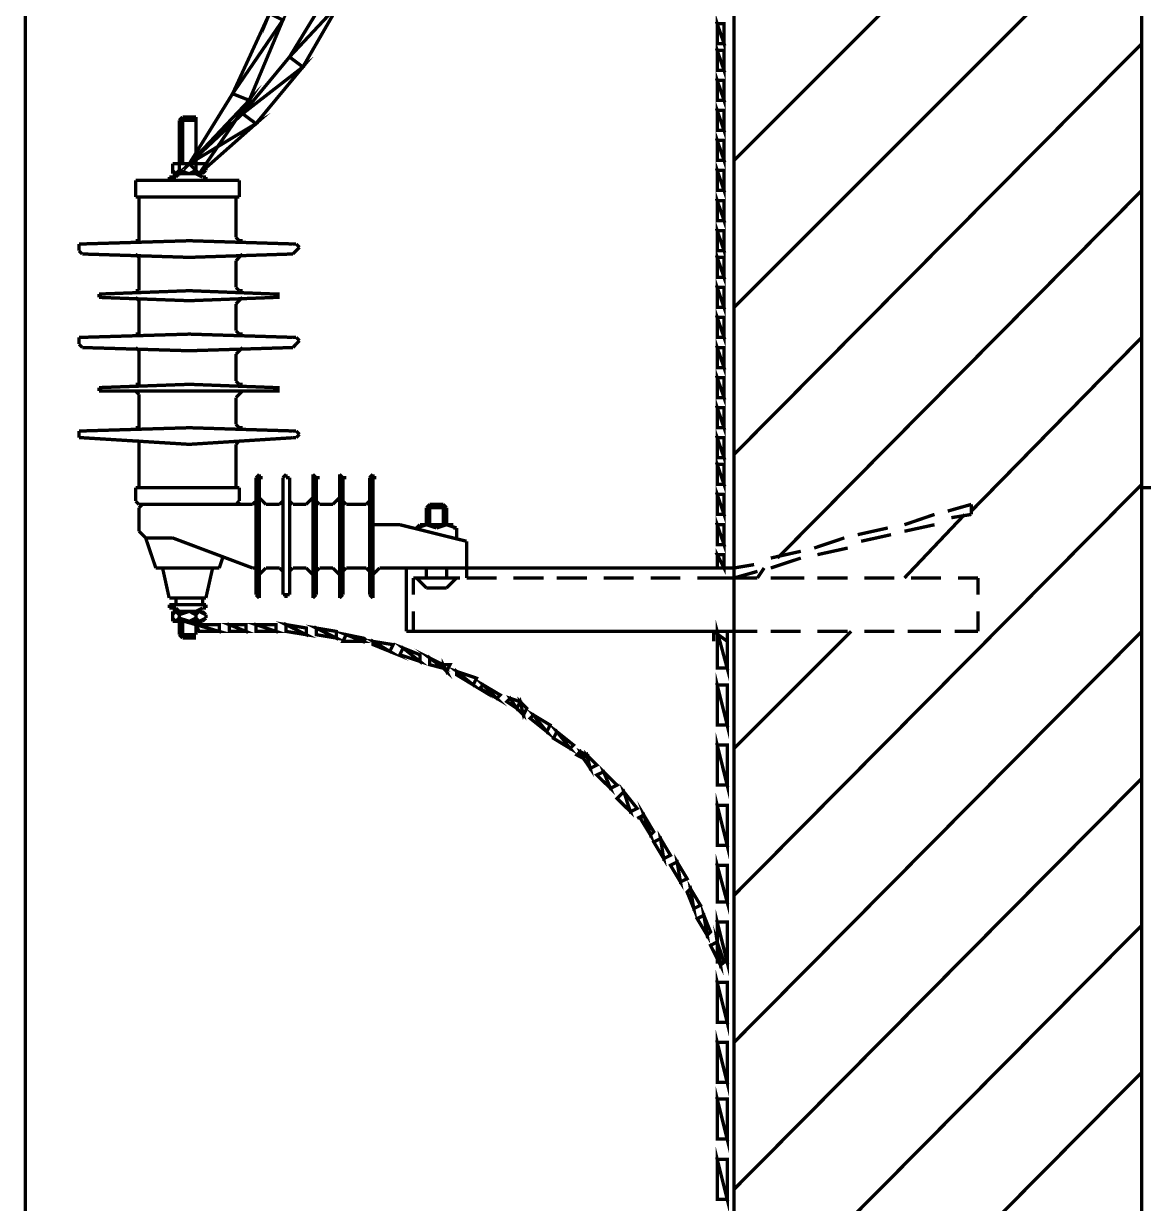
# Model space of a CAD drawing. Header units: metres. Extents: x 3290 to 4536, y 1562 to 1983.
# Drawn here: x 4013.17 to 4020.86, y 1724.39 to 1732.5 of the extents above; entities that cross this region are included whole.
import ezdxf

# ---------------------------------------------------------------- set-up
doc = ezdxf.new("R2010")
doc.units = ezdxf.units.M
for name, color, linetype in [('C00-00-00-BLACK', 7, 'Continuous'), ('C00-7E-FF', 150, 'Continuous'), ('C00-FF-00', 3, 'Continuous'), ('CFF-00-00', 1, 'Continuous')]:
    doc.layers.add(name, color=color, linetype=linetype)

msp = doc.modelspace()

# ---------------------------------------------------------------- linework, layer by layer
at = {"layer": 'C00-00-00-BLACK', "const_width": 0.0229}
for points in [[(4020.8489, 1742.3033), (4020.8489, 1681.0096)], [(4018.0474, 1680.4577), (4018.0474, 1736.0818)], [(4018.0474, 1730.5491), (4020.8489, 1733.349)], [(4018.0474, 1731.5597), (4019.4251, 1732.9363)], [(4018.0474, 1729.5385), (4020.8489, 1732.3617)], [(4014.2345, 1731.8343), (4014.2576, 1731.8575)], [(4014.3493, 1731.8343), (4014.2345, 1731.8343)], [(4014.2345, 1731.5364), (4014.2345, 1731.8343)], [(4014.3493, 1731.8575), (4014.2576, 1731.8575)], [(4014.2576, 1731.5364), (4014.2576, 1731.8343)], [(4014.3493, 1731.8343), (4014.3493, 1731.8575)], [(4014.3493, 1731.5364), (4014.3493, 1731.8343)], [(4014.3493, 1731.5364), (4014.3493, 1731.8343)], [(4014.1888, 1731.4909), (4014.1888, 1731.5364)], [(4014.212, 1731.5364), (4014.1888, 1731.5364)], [(4014.1888, 1731.5364), (4014.212, 1731.5364)], [(4014.1888, 1731.5364), (4014.3948, 1731.5364)], [(4014.1888, 1731.4909), (4014.212, 1731.4676)], [(4014.1888, 1731.4909), (4014.1888, 1731.4676)], [(4014.2345, 1731.5364), (4014.212, 1731.5364)], [(4014.212, 1731.4676), (4014.2345, 1731.4909)], [(4014.2345, 1731.4909), (4014.2345, 1731.5364)], [(4014.3039, 1731.5364), (4014.2345, 1731.5364)], [(4014.2345, 1731.4909), (4014.3039, 1731.4676)], [(4014.3493, 1731.5364), (4014.3039, 1731.5364)], [(4014.3039, 1731.4676), (4014.3493, 1731.4909)], [(4014.3493, 1731.4909), (4014.3493, 1731.5364)], [(4014.3724, 1731.5364), (4014.3493, 1731.5364)], [(4014.3493, 1731.4909), (4014.3724, 1731.4676)], [(4014.4181, 1731.5364), (4014.3724, 1731.5364)], [(4014.3724, 1731.4676), (4014.4181, 1731.4909)], [(4014.4181, 1731.5364), (4014.3948, 1731.5364)], [(4014.3948, 1731.4676), (4014.4181, 1731.4909)], [(4014.4181, 1731.4909), (4014.4181, 1731.5364)], [(4013.9582, 1731.4216), (4013.9351, 1731.4216)], [(4013.9351, 1731.4216), (4013.9351, 1731.3994)], [(4013.9351, 1731.3994), (4013.9351, 1731.3073)], [(4013.9582, 1731.4216), (4014.6248, 1731.4216)], [(4014.1657, 1731.4216), (4014.1657, 1731.4449)], [(4014.1657, 1731.4449), (4014.212, 1731.4449)], [(4014.1888, 1731.4676), (4014.3948, 1731.4676)], [(4014.2345, 1731.4676), (4014.212, 1731.4449)], [(4014.3493, 1731.4676), (4014.3948, 1731.4449)], [(4014.4181, 1731.4449), (4014.3948, 1731.4449)], [(4014.4181, 1731.4216), (4014.4181, 1731.4449)], [(4014.6472, 1731.4216), (4014.6248, 1731.4216)], [(4014.6472, 1731.3994), (4014.6472, 1731.4216)], [(4014.6472, 1731.3073), (4014.6472, 1731.3994)], [(4018.3458, 1728.8264), (4020.8489, 1731.3528)], [(4013.9351, 1731.3073), (4014.6472, 1731.3073)], [(4013.9582, 1731.3073), (4013.9582, 1731.0306)], [(4014.6248, 1731.3073), (4014.6248, 1731.0306)], [(4013.5687, 1730.9851), (4014.3039, 1731.0073)], [(4013.9351, 1731.0073), (4013.9582, 1731.0073)], [(4013.9582, 1731.0073), (4013.9582, 1731.0306)], [(4014.3039, 1731.0073), (4015.0157, 1730.9851)], [(4014.6248, 1731.0306), (4014.6472, 1731.0073)], [(4014.6472, 1731.0073), (4014.6703, 1731.0073)], [(4013.5687, 1730.9851), (4013.5456, 1730.9851)], [(4013.5456, 1730.9851), (4013.5456, 1730.9385)], [(4013.5456, 1730.9385), (4013.5687, 1730.9163)], [(4013.5687, 1730.9163), (4014.3039, 1730.893)], [(4014.3039, 1730.893), (4013.5687, 1730.9163)], [(4013.9582, 1730.893), (4013.9351, 1730.9163)], [(4014.3039, 1730.893), (4015.0157, 1730.9163)], [(4014.3039, 1730.893), (4015.0157, 1730.9163)], [(4014.6703, 1730.9163), (4014.6472, 1730.893)], [(4015.0383, 1730.9851), (4015.0157, 1730.9851)], [(4015.0157, 1730.9163), (4015.0383, 1730.9385)], [(4015.0614, 1730.9618), (4015.0383, 1730.9851)], [(4015.0383, 1730.9385), (4015.0614, 1730.9618)], [(4013.9582, 1730.8697), (4013.9582, 1730.893)], [(4013.9582, 1730.8697), (4013.9582, 1730.6861)], [(4014.6472, 1730.893), (4014.6248, 1730.8697)], [(4014.6248, 1730.8697), (4014.6248, 1730.6861)], [(4013.6829, 1730.6406), (4014.3039, 1730.6639)], [(4013.9351, 1730.6639), (4013.9582, 1730.6639)], [(4013.9582, 1730.6639), (4013.9582, 1730.6861)], [(4014.3039, 1730.6639), (4014.9009, 1730.6406)], [(4014.6248, 1730.6861), (4014.6472, 1730.6639)], [(4014.6472, 1730.6639), (4014.6703, 1730.6639)], [(4013.6829, 1730.6406), (4013.706, 1730.6406)], [(4013.6829, 1730.6406), (4013.6829, 1730.6179)], [(4013.6829, 1730.6179), (4014.3039, 1730.5951)], [(4013.9582, 1730.5951), (4013.9351, 1730.6179)], [(4013.9582, 1730.5724), (4013.9582, 1730.5951)], [(4014.3039, 1730.5951), (4014.9009, 1730.6179)], [(4014.6472, 1730.5951), (4014.6248, 1730.5724)], [(4014.6703, 1730.6179), (4014.6472, 1730.5951)], [(4014.9009, 1730.6179), (4014.9009, 1730.6406)], [(4014.9009, 1730.6406), (4014.924, 1730.6406)], [(4014.9009, 1730.6179), (4014.924, 1730.6179)], [(4013.9582, 1730.5724), (4013.9582, 1730.3888)], [(4014.6248, 1730.5724), (4014.6248, 1730.3888)], [(4013.5687, 1730.3433), (4013.5456, 1730.3433)], [(4013.5456, 1730.3433), (4013.5456, 1730.2967)], [(4013.5687, 1730.3433), (4014.3039, 1730.3655)], [(4013.9351, 1730.3655), (4013.9582, 1730.3655)], [(4013.9582, 1730.3655), (4013.9582, 1730.3888)], [(4014.3039, 1730.3655), (4015.0157, 1730.3433)], [(4014.6248, 1730.3888), (4014.6472, 1730.3655)], [(4014.6472, 1730.3655), (4014.6703, 1730.3655)], [(4015.0383, 1730.3433), (4015.0157, 1730.3433)], [(4015.0614, 1730.32), (4015.0383, 1730.3433)], [(4019.678, 1729.1492), (4020.8489, 1730.3433)], [(4013.5456, 1730.2967), (4013.5687, 1730.2734)], [(4013.5687, 1730.2734), (4014.3039, 1730.2512)], [(4013.9582, 1730.2512), (4013.9351, 1730.2734)], [(4014.3039, 1730.2512), (4015.0157, 1730.2734)], [(4014.6703, 1730.2734), (4014.6472, 1730.2512)], [(4015.0157, 1730.2734), (4015.0383, 1730.2967)], [(4015.0383, 1730.2967), (4015.0614, 1730.32)], [(4013.9582, 1730.228), (4013.9582, 1730.2512)], [(4013.9582, 1730.0205), (4013.9582, 1730.228)], [(4014.6472, 1730.2512), (4014.6248, 1730.228)], [(4014.6248, 1730.228), (4014.6248, 1730.0433)], [(4014.3039, 1730.0205), (4013.6829, 1729.9978)], [(4013.9351, 1730.0205), (4013.9582, 1730.0205)], [(4014.3039, 1730.0205), (4014.9009, 1729.9978)], [(4014.6248, 1730.0433), (4014.6472, 1730.0205)], [(4014.6472, 1730.0205), (4014.6703, 1730.0205)], [(4013.6829, 1729.9978), (4013.706, 1729.9978)], [(4013.6829, 1729.9978), (4013.6829, 1729.9745)], [(4013.6829, 1729.9745), (4014.3039, 1729.9745)], [(4013.9582, 1729.9512), (4013.9351, 1729.9745)], [(4013.9582, 1729.929), (4013.9582, 1729.9512)], [(4014.3039, 1729.9745), (4014.9009, 1729.9745)], [(4014.6472, 1729.9512), (4014.6248, 1729.929)], [(4014.6703, 1729.9745), (4014.6472, 1729.9512)], [(4014.9009, 1729.9745), (4014.9009, 1729.9978)], [(4014.9009, 1729.9978), (4014.924, 1729.9978)], [(4014.9009, 1729.9745), (4014.924, 1729.9745)], [(4013.9582, 1729.929), (4013.9582, 1729.7454)], [(4014.6248, 1729.929), (4014.6248, 1729.7454)], [(4013.5687, 1729.6999), (4013.5456, 1729.6999)], [(4013.5456, 1729.6999), (4013.5456, 1729.6534)], [(4013.5687, 1729.6999), (4014.3039, 1729.7221)], [(4013.9351, 1729.7221), (4013.9582, 1729.7221)], [(4013.9582, 1729.7221), (4013.9582, 1729.7454)], [(4014.3039, 1729.7221), (4015.0157, 1729.6999)], [(4014.6248, 1729.7454), (4014.6472, 1729.7221)], [(4014.6472, 1729.7221), (4014.6703, 1729.7221)], [(4015.0383, 1729.6999), (4015.0157, 1729.6999)], [(4015.0614, 1729.6766), (4015.0383, 1729.6999)], [(4013.5456, 1729.6534), (4013.5687, 1729.6534)], [(4013.5687, 1729.6534), (4014.3039, 1729.6079)], [(4013.9582, 1729.6306), (4013.9351, 1729.6306)], [(4013.9582, 1729.6079), (4013.9582, 1729.6306)], [(4013.9582, 1729.6079), (4013.9582, 1729.3095)], [(4014.3039, 1729.6079), (4015.0157, 1729.6534)], [(4014.6472, 1729.6306), (4014.6248, 1729.6079)], [(4014.6248, 1729.6079), (4014.6248, 1729.3095)], [(4014.6703, 1729.6306), (4014.6472, 1729.6306)], [(4015.0157, 1729.6534), (4015.0383, 1729.6534)], [(4015.0383, 1729.6534), (4015.0614, 1729.6766)], [(4014.7851, 1729.4015), (4014.762, 1729.3782)], [(4014.762, 1729.3782), (4014.7851, 1729.3782)], [(4014.762, 1729.3782), (4014.762, 1728.5745)], [(4014.7851, 1729.3782), (4014.7851, 1729.4015)], [(4014.7851, 1729.3782), (4014.8076, 1729.3782)], [(4014.7851, 1729.3782), (4014.7851, 1728.5745)], [(4014.9695, 1729.4015), (4014.9471, 1729.3782)], [(4014.9471, 1729.3782), (4014.9471, 1728.5745)], [(4014.9695, 1729.3782), (4014.9695, 1729.4015)], [(4014.9926, 1729.3782), (4014.9695, 1729.3782)], [(4014.9926, 1729.3782), (4014.9926, 1728.5745)], [(4015.1762, 1729.3782), (4015.1531, 1729.4015)], [(4015.1531, 1729.4015), (4015.1531, 1729.3782)], [(4015.1531, 1729.3782), (4015.1762, 1729.3782)], [(4015.1531, 1729.3782), (4015.1531, 1728.5745)], [(4015.1762, 1729.3782), (4015.1993, 1729.3782)], [(4015.1762, 1729.3782), (4015.1762, 1728.5745)], [(4015.3598, 1729.3782), (4015.3367, 1729.4015)], [(4015.3367, 1729.4015), (4015.3367, 1729.3782)], [(4015.3367, 1729.3782), (4015.3367, 1728.5745)], [(4015.3367, 1729.3782), (4015.3598, 1729.3782)], [(4015.3598, 1729.3782), (4015.3821, 1729.3782)], [(4015.3598, 1729.3782), (4015.3598, 1728.5745)], [(4015.5658, 1729.4015), (4015.5426, 1729.3782)], [(4015.5426, 1729.3782), (4015.5658, 1729.3782)], [(4015.5426, 1729.3782), (4015.5426, 1728.5745)], [(4015.5658, 1729.3782), (4015.5658, 1729.4015)], [(4015.5658, 1729.3782), (4015.5658, 1728.5745)], [(4015.5658, 1729.3782), (4015.5889, 1729.3782)], [(4013.9351, 1729.3095), (4013.9351, 1729.2407)], [(4013.9351, 1729.3095), (4014.6472, 1729.3095)], [(4014.6472, 1729.3095), (4014.6472, 1729.2407)], [(4018.0474, 1726.5085), (4020.8489, 1729.3327)], [(4039.9597, 1729.3095), (4020.8489, 1729.3095)], [(4013.9351, 1729.2407), (4013.9351, 1729.2179)], [(4013.9351, 1729.2179), (4013.9582, 1729.1952)], [(4014.6248, 1729.1952), (4014.6472, 1729.2179)], [(4014.6472, 1729.2179), (4014.6472, 1729.2407)], [(4014.7389, 1729.1952), (4014.762, 1729.2179)], [(4014.762, 1729.2179), (4014.762, 1729.2407)], [(4014.7851, 1729.2407), (4014.8076, 1729.2179)], [(4014.8076, 1729.2179), (4014.8308, 1729.1952)], [(4014.924, 1729.1952), (4014.9471, 1729.2179)], [(4014.9471, 1729.2179), (4014.9471, 1729.2407)], [(4014.9926, 1729.2407), (4014.9926, 1729.2179)], [(4014.9926, 1729.2179), (4015.0157, 1729.1952)], [(4015.1076, 1729.1952), (4015.13, 1729.2179)], [(4015.13, 1729.2179), (4015.1531, 1729.2407)], [(4015.1762, 1729.2407), (4015.1762, 1729.2179)], [(4015.1762, 1729.2179), (4015.1993, 1729.1952)], [(4015.2904, 1729.1952), (4015.3136, 1729.2179)], [(4015.3136, 1729.2179), (4015.3367, 1729.2407)], [(4015.3598, 1729.2407), (4015.3598, 1729.2179)], [(4015.3598, 1729.2179), (4015.3821, 1729.1952)], [(4015.5203, 1729.1952), (4015.5426, 1729.2179)], [(4015.5426, 1729.2179), (4015.5426, 1729.2407)], [(4013.9814, 1729.1952), (4013.9582, 1729.1724)], [(4013.9582, 1729.1952), (4014.7389, 1729.1952)], [(4013.9582, 1729.0105), (4013.9582, 1729.1724)], [(4014.0039, 1729.1952), (4013.9814, 1729.1952)], [(4014.8308, 1729.1952), (4014.924, 1729.1952)], [(4015.0157, 1729.1952), (4015.1076, 1729.1952)], [(4015.1993, 1729.1952), (4015.2904, 1729.1952)], [(4015.3821, 1729.1952), (4015.5203, 1729.1952)], [(4015.9337, 1729.1724), (4015.9568, 1729.1952)], [(4015.9337, 1729.1724), (4015.9337, 1729.0555)], [(4016.0719, 1729.1724), (4015.9337, 1729.1724)], [(4016.0487, 1729.1952), (4015.9568, 1729.1952)], [(4015.9568, 1729.1724), (4015.9568, 1729.0555)], [(4016.0487, 1729.1952), (4016.0719, 1729.1724)], [(4016.0487, 1729.1724), (4016.0487, 1729.0555)], [(4016.0719, 1729.1724), (4016.0719, 1729.0555)], [(4019.2183, 1728.6894), (4019.6325, 1729.1264)], [(4019.2183, 1729.0555), (4019.4251, 1729.1264)], [(4019.516, 1729.1492), (4019.678, 1729.1952)], [(4019.5406, 1729.1037), (4019.678, 1729.1264)], [(4019.678, 1729.1264), (4019.678, 1729.1952)], [(4015.5658, 1729.0555), (4015.7509, 1729.0555)], [(4015.7509, 1729.0555), (4016.2092, 1728.9417)], [(4015.8652, 1729.0333), (4015.8883, 1729.0555)], [(4015.9337, 1729.0555), (4015.8652, 1729.0333)], [(4016.1173, 1729.0555), (4015.8883, 1729.0555)], [(4016.0031, 1729.0333), (4015.9337, 1729.0555)], [(4016.0719, 1729.0555), (4016.0031, 1729.0333)], [(4016.1404, 1729.0333), (4016.0719, 1729.0555)], [(4019.2183, 1729.0105), (4019.4251, 1729.0555)], [(4013.9582, 1729.0105), (4013.9814, 1728.9872)], [(4013.9814, 1728.9872), (4014.0039, 1728.965)], [(4014.0039, 1728.965), (4014.074, 1728.7581)], [(4014.0039, 1728.965), (4014.1888, 1728.965)], [(4014.7389, 1728.7581), (4014.1888, 1728.965)], [(4016.1404, 1729.0333), (4016.1173, 1729.0333)], [(4016.1404, 1729.0333), (4016.1404, 1728.965)], [(4018.598, 1728.8952), (4018.8054, 1728.965)], [(4018.8973, 1728.9872), (4019.1041, 1729.0333)], [(4018.9205, 1728.9417), (4019.1264, 1728.9872)], [(4016.2092, 1728.9417), (4016.2092, 1728.7581)], [(4018.6205, 1728.8497), (4018.8286, 1728.8952)], [(4014.5329, 1728.8264), (4014.5098, 1728.7581)], [(4018.2996, 1728.8264), (4018.5063, 1728.873)], [(4018.2996, 1728.7581), (4018.5063, 1728.8264)], [(4014.074, 1728.7581), (4014.5098, 1728.7581)], [(4014.1203, 1728.7581), (4014.1657, 1728.5523)], [(4014.4643, 1728.7581), (4014.4181, 1728.5523)], [(4014.762, 1728.7581), (4014.7389, 1728.7581)], [(4014.762, 1728.7349), (4014.762, 1728.7581)], [(4014.8076, 1728.7349), (4014.7851, 1728.7126)], [(4014.8308, 1728.7581), (4014.8076, 1728.7349)], [(4014.924, 1728.7581), (4014.8308, 1728.7581)], [(4014.9471, 1728.7349), (4014.924, 1728.7581)], [(4014.9471, 1728.7126), (4014.9471, 1728.7349)], [(4015.0157, 1728.7581), (4014.9926, 1728.7349)], [(4014.9926, 1728.7349), (4014.9926, 1728.7126)], [(4015.1076, 1728.7581), (4015.0157, 1728.7581)], [(4015.13, 1728.7349), (4015.1076, 1728.7581)], [(4015.1531, 1728.7126), (4015.13, 1728.7349)], [(4015.1993, 1728.7581), (4015.1762, 1728.7349)], [(4015.1762, 1728.7349), (4015.1762, 1728.7126)], [(4015.1993, 1728.7581), (4015.2904, 1728.7581)], [(4015.3136, 1728.7349), (4015.2904, 1728.7581)], [(4015.3367, 1728.7126), (4015.3136, 1728.7349)], [(4015.3821, 1728.7581), (4015.3598, 1728.7349)], [(4015.3598, 1728.7349), (4015.3598, 1728.7126)], [(4015.3821, 1728.7581), (4015.5203, 1728.7581)], [(4015.5426, 1728.7349), (4015.5203, 1728.7581)], [(4015.5426, 1728.7126), (4015.5426, 1728.7349)], [(4015.5889, 1728.7349), (4015.5658, 1728.7126)], [(4015.6114, 1728.7581), (4015.5889, 1728.7349)], [(4015.6114, 1728.7581), (4018.0474, 1728.7581)], [(4015.7964, 1728.3222), (4015.7964, 1728.7581)], [(4015.9337, 1728.7581), (4015.9337, 1728.6894)], [(4016.0719, 1728.7581), (4016.0719, 1728.6894)], [(4016.2092, 1728.6894), (4016.2092, 1728.7581)], [(4018.0474, 1728.7581), (4018.1853, 1728.7814)], [(4018.0474, 1728.6894), (4018.2084, 1728.7349)], [(4018.2084, 1728.6894), (4018.2541, 1728.7581)], [(4016.095, 1728.6894), (4015.8428, 1728.6894)], [(4015.8428, 1728.5745), (4015.8428, 1728.6894)], [(4015.8652, 1728.6894), (4015.8883, 1728.6894)], [(4016.1404, 1728.6894), (4015.8652, 1728.6894)], [(4015.8652, 1728.6894), (4015.9337, 1728.6206)], [(4016.1404, 1728.6894), (4015.8652, 1728.6894)], [(4016.0719, 1728.6206), (4016.1404, 1728.6894)], [(4016.1404, 1728.6894), (4016.1636, 1728.6894)], [(4016.4173, 1728.6894), (4016.2092, 1728.6894)], [(4016.7383, 1728.6894), (4016.5316, 1728.6894)], [(4017.0361, 1728.6894), (4016.8294, 1728.6894)], [(4017.3584, 1728.6894), (4017.1509, 1728.6894)], [(4017.6794, 1728.6894), (4017.4735, 1728.6894)], [(4018.0474, 1728.6894), (4017.7942, 1728.6894)], [(4018.0474, 1728.6894), (4018.2084, 1728.6894)], [(4018.2996, 1728.6894), (4018.5294, 1728.6894)], [(4018.6205, 1728.6894), (4018.8286, 1728.6894)], [(4018.9428, 1728.6894), (4019.1496, 1728.6894)], [(4019.2645, 1728.6894), (4019.4705, 1728.6894)], [(4019.5869, 1728.6894), (4019.7242, 1728.6894)], [(4019.7242, 1728.5745), (4019.7242, 1728.6894)], [(4014.762, 1728.5745), (4014.7851, 1728.5523)], [(4014.7851, 1728.5523), (4014.7851, 1728.5745)], [(4014.9471, 1728.5745), (4014.9695, 1728.5745)], [(4014.9695, 1728.5745), (4014.9695, 1728.5523)], [(4014.9695, 1728.5523), (4014.9695, 1728.5745)], [(4014.9695, 1728.5745), (4014.9926, 1728.5745)], [(4015.1531, 1728.5745), (4015.1531, 1728.5523)], [(4015.1531, 1728.5523), (4015.1762, 1728.5745)], [(4015.3367, 1728.5745), (4015.3367, 1728.5523)], [(4015.3367, 1728.5523), (4015.3598, 1728.5745)], [(4015.5426, 1728.5745), (4015.5658, 1728.5523)], [(4015.5658, 1728.5523), (4015.5658, 1728.5745)], [(4015.9337, 1728.6206), (4016.0031, 1728.6206)], [(4016.0031, 1728.6206), (4016.0256, 1728.6206)], [(4016.0031, 1728.6206), (4016.0719, 1728.6206)], [(4014.4181, 1728.5523), (4014.1657, 1728.5523)], [(4014.1657, 1728.5058), (4014.1657, 1728.4825)], [(4014.4181, 1728.5058), (4014.1657, 1728.5058)], [(4014.212, 1728.4825), (4014.1657, 1728.4825)], [(4014.212, 1728.5523), (4014.212, 1728.5058)], [(4014.2345, 1728.4603), (4014.212, 1728.4825)], [(4014.3493, 1728.4603), (4014.3948, 1728.4825)], [(4014.3948, 1728.5523), (4014.3948, 1728.5058)], [(4014.4181, 1728.4825), (4014.3948, 1728.4825)], [(4014.4181, 1728.5058), (4014.4181, 1728.4825)], [(4014.212, 1728.4603), (4014.1888, 1728.437)], [(4014.1888, 1728.437), (4014.1888, 1728.4603)], [(4014.3948, 1728.4603), (4014.1888, 1728.4603)], [(4014.1888, 1728.437), (4014.1888, 1728.4137)], [(4014.1888, 1728.4137), (4014.212, 1728.3915)], [(4014.1888, 1728.4137), (4014.1888, 1728.3915)], [(4014.3948, 1728.3915), (4014.1888, 1728.3915)], [(4014.3948, 1728.3915), (4014.1888, 1728.3915)], [(4014.2345, 1728.437), (4014.212, 1728.4603)], [(4014.212, 1728.3915), (4014.2345, 1728.4137)], [(4014.3039, 1728.4603), (4014.2345, 1728.437)], [(4014.2345, 1728.437), (4014.2345, 1728.4137)], [(4014.2345, 1728.4137), (4014.3039, 1728.3915)], [(4014.2345, 1728.3915), (4014.2345, 1728.3)], [(4014.2576, 1728.3915), (4014.2576, 1728.3)], [(4014.3493, 1728.437), (4014.3039, 1728.4603)], [(4014.3039, 1728.3915), (4014.3493, 1728.4137)], [(4014.3724, 1728.4603), (4014.3493, 1728.437)], [(4014.3493, 1728.437), (4014.3493, 1728.4137)], [(4014.3493, 1728.4137), (4014.3724, 1728.3915)], [(4014.3493, 1728.3915), (4014.3493, 1728.3)], [(4014.3493, 1728.3915), (4014.3493, 1728.3)], [(4014.4181, 1728.437), (4014.3724, 1728.4603)], [(4014.3724, 1728.3915), (4014.4181, 1728.4137)], [(4014.4181, 1728.437), (4014.3948, 1728.4603)], [(4014.4181, 1728.4137), (4014.3948, 1728.3915)], [(4014.4181, 1728.437), (4014.4181, 1728.4137)], [(4015.8428, 1728.3222), (4015.8428, 1728.4603)], [(4019.7242, 1728.3222), (4019.7242, 1728.4603)], [(4018.0474, 1728.3222), (4015.7964, 1728.3222)], [(4018.0017, 1728.3222), (4017.9084, 1728.3222)], [(4017.9084, 1728.3222), (4018.0017, 1728.2534)], [(4017.9084, 1728.3222), (4018.0017, 1728.2534)], [(4017.9084, 1728.2534), (4017.9084, 1728.3222)], [(4018.0017, 1728.2534), (4018.0017, 1728.3222)], [(4018.0474, 1727.5185), (4018.8519, 1728.3222)], [(4018.0474, 1725.4979), (4020.8489, 1728.3222)], [(4018.0474, 1728.3222), (4018.2084, 1728.3222)], [(4018.2996, 1728.3222), (4018.5063, 1728.3222)], [(4018.6205, 1728.3222), (4018.8286, 1728.3222)], [(4018.9428, 1728.3222), (4019.1496, 1728.3222)], [(4019.2415, 1728.3222), (4019.4705, 1728.3222)], [(4019.5637, 1728.3222), (4019.7242, 1728.3222)], [(4014.3493, 1728.3), (4014.2345, 1728.3)], [(4014.2345, 1728.3), (4014.2576, 1728.2767)], [(4014.3493, 1728.2767), (4014.2576, 1728.2767)], [(4018.0474, 1724.4879), (4020.8489, 1727.3121)], [(4018.0474, 1723.4778), (4020.8489, 1726.3021)], [(4018.0474, 1722.4673), (4020.8489, 1725.2921)]]:
    msp.add_lwpolyline(points, dxfattribs=at)
at = {"layer": 'C00-7E-FF', "const_width": 0.0229}
msp.add_lwpolyline([(4013.1768, 1735.7839), (4013.1768, 1709.0618)], dxfattribs=at)
at = {"layer": 'C00-FF-00', "const_width": 0.0229}
for points in [[(4017.9316, 1732.3617), (4017.9786, 1732.3617), (4017.9316, 1732.4993), (4017.9316, 1732.3617)], [(4017.9786, 1732.3617), (4017.9316, 1732.4993), (4017.9786, 1732.4993), (4017.9786, 1732.3617)], [(4017.9316, 1732.1781), (4017.9786, 1732.1781), (4017.9316, 1732.3157), (4017.9316, 1732.1781)], [(4017.9786, 1732.1781), (4017.9316, 1732.3157), (4017.9786, 1732.3157), (4017.9786, 1732.1781)], [(4017.9316, 1731.9724), (4017.9786, 1731.9724), (4017.9316, 1732.1099), (4017.9316, 1731.9724)], [(4017.9786, 1731.9724), (4017.9316, 1732.1099), (4017.9786, 1732.1099), (4017.9786, 1731.9724)], [(4017.9316, 1731.7655), (4017.9786, 1731.7655), (4017.9316, 1731.903), (4017.9316, 1731.7655)], [(4017.9786, 1731.7655), (4017.9316, 1731.903), (4017.9786, 1731.903), (4017.9786, 1731.7655)], [(4017.9316, 1731.5597), (4017.9786, 1731.5597), (4017.9316, 1731.6972), (4017.9316, 1731.5597)], [(4017.9786, 1731.5597), (4017.9316, 1731.6972), (4017.9786, 1731.6972), (4017.9786, 1731.5597)], [(4017.9786, 1731.3528), (4017.9316, 1731.4909), (4017.9786, 1731.4909), (4017.9786, 1731.3528)], [(4017.9316, 1731.3528), (4017.9786, 1731.3528), (4017.9316, 1731.4909), (4017.9316, 1731.3528)], [(4017.9316, 1731.1454), (4017.9786, 1731.1454), (4017.9316, 1731.2829), (4017.9316, 1731.1454)], [(4017.9786, 1731.1454), (4017.9316, 1731.2829), (4017.9786, 1731.2829), (4017.9786, 1731.1454)], [(4017.9786, 1730.9385), (4017.9316, 1731.0766), (4017.9786, 1731.0766), (4017.9786, 1730.9385)], [(4017.9316, 1730.9385), (4017.9786, 1730.9385), (4017.9316, 1731.0766), (4017.9316, 1730.9385)], [(4017.9316, 1730.756), (4017.9786, 1730.756), (4017.9316, 1730.893), (4017.9316, 1730.756)], [(4017.9786, 1730.756), (4017.9316, 1730.893), (4017.9786, 1730.893), (4017.9786, 1730.756)], [(4017.9316, 1730.5491), (4017.9786, 1730.5491), (4017.9316, 1730.6861), (4017.9316, 1730.5491)], [(4017.9786, 1730.5491), (4017.9316, 1730.6861), (4017.9786, 1730.6861), (4017.9786, 1730.5491)], [(4017.9316, 1730.3433), (4017.9786, 1730.3433), (4017.9316, 1730.4803), (4017.9316, 1730.3433)], [(4017.9786, 1730.3433), (4017.9316, 1730.4803), (4017.9786, 1730.4803), (4017.9786, 1730.3433)], [(4017.9786, 1730.1348), (4017.9316, 1730.2729), (4017.9786, 1730.2729), (4017.9786, 1730.1348)], [(4017.9316, 1730.1348), (4017.9786, 1730.1348), (4017.9316, 1730.2729), (4017.9316, 1730.1348)], [(4017.9316, 1729.929), (4017.9786, 1729.929), (4017.9316, 1730.066), (4017.9316, 1729.929)], [(4017.9786, 1729.929), (4017.9316, 1730.066), (4017.9786, 1730.066), (4017.9786, 1729.929)], [(4017.9786, 1729.7221), (4017.9316, 1729.8602), (4017.9786, 1729.8602), (4017.9786, 1729.7221)], [(4017.9316, 1729.7221), (4017.9786, 1729.7221), (4017.9316, 1729.8602), (4017.9316, 1729.7221)], [(4017.9316, 1729.5163), (4017.9786, 1729.5163), (4017.9316, 1729.6534), (4017.9316, 1729.5163)], [(4017.9786, 1729.5163), (4017.9316, 1729.6534), (4017.9786, 1729.6534), (4017.9786, 1729.5163)], [(4017.9316, 1729.3327), (4017.9786, 1729.3327), (4017.9316, 1729.4698), (4017.9316, 1729.3327)], [(4017.9786, 1729.3327), (4017.9316, 1729.4698), (4017.9786, 1729.4698), (4017.9786, 1729.3327)], [(4017.9316, 1729.1264), (4017.9786, 1729.1264), (4017.9316, 1729.264), (4017.9316, 1729.1264)], [(4017.9786, 1729.1264), (4017.9316, 1729.264), (4017.9786, 1729.264), (4017.9786, 1729.1264)], [(4017.9786, 1728.9184), (4017.9316, 1729.0555), (4017.9786, 1729.0555), (4017.9786, 1728.9184)], [(4017.9316, 1728.9184), (4017.9786, 1728.9184), (4017.9316, 1729.0555), (4017.9316, 1728.9184)], [(4017.9316, 1728.7581), (4017.9786, 1728.7581), (4017.9316, 1728.8497), (4017.9316, 1728.7581)], [(4017.9786, 1728.7581), (4017.9316, 1728.8497), (4017.9786, 1728.8497), (4017.9786, 1728.7581)], [(4017.9316, 1728.0698), (4018.0003, 1728.0698), (4017.9316, 1728.3222), (4017.9316, 1728.0698)], [(4014.5098, 1728.3687), (4014.5098, 1728.3222), (4014.3493, 1728.3687), (4014.5098, 1728.3687)], [(4014.5098, 1728.3222), (4014.3493, 1728.3687), (4014.3724, 1728.3222), (4014.5098, 1728.3222)], [(4014.6934, 1728.3687), (4014.6934, 1728.3222), (4014.5784, 1728.3687), (4014.6934, 1728.3687)], [(4014.6934, 1728.3222), (4014.5784, 1728.3687), (4014.5784, 1728.3222), (4014.6934, 1728.3222)], [(4014.9009, 1728.3687), (4014.9009, 1728.3222), (4014.762, 1728.3687), (4014.9009, 1728.3687)], [(4014.9009, 1728.3222), (4014.762, 1728.3687), (4014.762, 1728.3222), (4014.9009, 1728.3222)], [(4015.1076, 1728.3455), (4015.1076, 1728.3), (4014.9695, 1728.3687), (4015.1076, 1728.3455)], [(4015.1076, 1728.3), (4014.9695, 1728.3687), (4014.9695, 1728.3222), (4015.1076, 1728.3)], [(4015.3136, 1728.3222), (4015.3136, 1728.2767), (4015.1762, 1728.3455), (4015.3136, 1728.3222)], [(4015.3136, 1728.2767), (4015.1762, 1728.3455), (4015.1762, 1728.3), (4015.3136, 1728.2767)], [(4015.4972, 1728.2767), (4015.4972, 1728.2534), (4015.3821, 1728.3), (4015.4972, 1728.2767)], [(4018.0003, 1728.0698), (4017.9316, 1728.3222), (4018.0003, 1728.3222), (4018.0003, 1728.0698)], [(4015.4972, 1728.2534), (4015.3821, 1728.3), (4015.3598, 1728.2534), (4015.4972, 1728.2534)], [(4015.7046, 1728.2312), (4015.6823, 1728.1846), (4015.5673, 1728.2534), (4015.7046, 1728.2312)], [(4015.6823, 1728.1846), (4015.5673, 1728.2534), (4015.5673, 1728.2312), (4015.6823, 1728.1846)], [(4015.8883, 1728.1619), (4015.8883, 1728.1164), (4015.7732, 1728.2079), (4015.8883, 1728.1619)], [(4015.8883, 1728.1164), (4015.7732, 1728.2079), (4015.7509, 1728.1619), (4015.8883, 1728.1164)], [(4016.0487, 1728.0931), (4016.0487, 1728.0698), (4015.9568, 1728.1391), (4016.0487, 1728.0931)], [(4016.0487, 1728.0698), (4015.9568, 1728.1391), (4015.9568, 1728.0931), (4016.0487, 1728.0698)], [(4016.095, 1728.0931), (4016.0719, 1728.0476), (4016.0487, 1728.0931), (4016.095, 1728.0931)], [(4016.0719, 1728.0476), (4016.0487, 1728.0931), (4016.0487, 1728.0698), (4016.0719, 1728.0476)], [(4016.2778, 1728.001), (4016.2555, 1727.9544), (4016.1404, 1728.0476), (4016.2778, 1728.001)], [(4016.2555, 1727.9544), (4016.1404, 1728.0476), (4016.1404, 1728.0243), (4016.2555, 1727.9544)], [(4016.4398, 1727.8857), (4016.4173, 1727.8624), (4016.324, 1727.9544), (4016.4398, 1727.8857)], [(4017.9316, 1727.6788), (4018.0003, 1727.6788), (4017.9316, 1727.9544), (4017.9316, 1727.6788)], [(4016.4173, 1727.8624), (4016.324, 1727.9544), (4016.301, 1727.9312), (4016.4173, 1727.8624)], [(4018.0003, 1727.6788), (4017.9316, 1727.9544), (4018.0003, 1727.9544), (4018.0003, 1727.6788)], [(4016.5546, 1727.7936), (4016.5084, 1727.8624), (4016.4861, 1727.8391), (4016.5546, 1727.7936)], [(4016.5778, 1727.8391), (4016.5546, 1727.7936), (4016.5084, 1727.8624), (4016.5778, 1727.8391)], [(4016.6001, 1727.7476), (4016.5778, 1727.8391), (4016.5546, 1727.7936), (4016.6001, 1727.7476)], [(4016.6234, 1727.7936), (4016.6001, 1727.7476), (4016.5778, 1727.8391), (4016.6234, 1727.7936)], [(4016.7837, 1727.6788), (4016.7606, 1727.6333), (4016.6689, 1727.7476), (4016.7837, 1727.6788)], [(4016.7606, 1727.6333), (4016.6689, 1727.7476), (4016.6465, 1727.7248), (4016.7606, 1727.6333)], [(4016.9442, 1727.5418), (4016.9211, 1727.5185), (4016.8294, 1727.6333), (4016.9442, 1727.5418)], [(4016.9211, 1727.5185), (4016.8294, 1727.6333), (4016.8068, 1727.5873), (4016.9211, 1727.5185)], [(4017.9316, 1727.2661), (4018.0003, 1727.2661), (4017.9316, 1727.5418), (4017.9316, 1727.2661)], [(4017.013, 1727.4497), (4016.9904, 1727.4957), (4016.9673, 1727.473), (4017.013, 1727.4497)], [(4017.0361, 1727.473), (4017.013, 1727.4497), (4016.9904, 1727.4957), (4017.0361, 1727.473)], [(4017.1047, 1727.4042), (4017.0592, 1727.3809), (4017.0361, 1727.473), (4017.1047, 1727.4042)], [(4018.0003, 1727.2661), (4017.9316, 1727.5418), (4018.0003, 1727.5418), (4018.0003, 1727.2661)], [(4017.0592, 1727.3809), (4017.0361, 1727.473), (4017.013, 1727.4497), (4017.0592, 1727.3809)], [(4017.198, 1727.2439), (4017.1509, 1727.3582), (4017.1047, 1727.3354), (4017.198, 1727.2439)], [(4017.2436, 1727.2661), (4017.198, 1727.2439), (4017.1509, 1727.3582), (4017.2436, 1727.2661)], [(4017.3815, 1727.1058), (4017.3353, 1727.0831), (4017.2898, 1727.2206), (4017.3815, 1727.1058)], [(4017.3353, 1727.0831), (4017.2898, 1727.2206), (4017.2436, 1727.1746), (4017.3353, 1727.0831)], [(4017.9316, 1726.8518), (4018.0003, 1726.8518), (4017.9316, 1727.1275), (4017.9316, 1726.8518)], [(4017.4958, 1726.945), (4017.4735, 1726.9228), (4017.4272, 1727.0603), (4017.4958, 1726.945)], [(4018.0003, 1726.8518), (4017.9316, 1727.1275), (4018.0003, 1727.1275), (4018.0003, 1726.8518)], [(4017.4735, 1726.9228), (4017.4272, 1727.0603), (4017.4039, 1727.037), (4017.4735, 1726.9228)], [(4017.6106, 1726.7836), (4017.5644, 1726.7608), (4017.542, 1726.8984), (4017.6106, 1726.7836)], [(4017.5644, 1726.7608), (4017.542, 1726.8984), (4017.4958, 1726.8751), (4017.5644, 1726.7608)], [(4017.7248, 1726.6227), (4017.6794, 1726.6005), (4017.6563, 1726.7375), (4017.7248, 1726.6227)], [(4017.9316, 1726.4624), (4018.0003, 1726.4624), (4017.9316, 1726.7148), (4017.9316, 1726.4624)], [(4017.6794, 1726.6005), (4017.6563, 1726.7375), (4017.6106, 1726.7148), (4017.6794, 1726.6005)], [(4018.0003, 1726.4624), (4017.9316, 1726.7148), (4018.0003, 1726.7148), (4018.0003, 1726.4624)], [(4017.7711, 1726.4169), (4017.748, 1726.5545), (4017.7248, 1726.5312), (4017.7711, 1726.4169)], [(4017.8168, 1726.4402), (4017.7711, 1726.4169), (4017.748, 1726.5545), (4017.8168, 1726.4402)], [(4017.8861, 1726.2566), (4017.863, 1726.2333), (4017.8399, 1726.3709), (4017.8861, 1726.2566)], [(4017.863, 1726.2333), (4017.8399, 1726.3709), (4017.7942, 1726.3482), (4017.863, 1726.2333)], [(4017.9316, 1726.0497), (4018.0003, 1726.0497), (4017.9316, 1726.3249), (4017.9316, 1726.0497)], [(4017.9786, 1726.0497), (4017.9547, 1726.0275), (4017.9316, 1726.1878), (4017.9786, 1726.0497)], [(4018.0003, 1726.0497), (4017.9316, 1726.3249), (4018.0003, 1726.3249), (4018.0003, 1726.0497)], [(4017.9547, 1726.0275), (4017.9316, 1726.1878), (4017.8861, 1726.1646), (4017.9547, 1726.0275)], [(4017.9316, 1725.6354), (4018.0003, 1725.6354), (4017.9316, 1725.9106), (4017.9316, 1725.6354)], [(4018.0003, 1725.6354), (4017.9316, 1725.9106), (4018.0003, 1725.9106), (4018.0003, 1725.6354)], [(4017.9316, 1725.2228), (4018.0003, 1725.2228), (4017.9316, 1725.4979), (4017.9316, 1725.2228)], [(4018.0003, 1725.2228), (4017.9316, 1725.4979), (4018.0003, 1725.4979), (4018.0003, 1725.2228)], [(4017.9316, 1724.8334), (4018.0003, 1724.8334), (4017.9316, 1725.1085), (4017.9316, 1724.8334)], [(4018.0003, 1724.8334), (4017.9316, 1725.1085), (4018.0003, 1725.1085), (4018.0003, 1724.8334)], [(4017.9316, 1724.4191), (4018.0003, 1724.4191), (4017.9316, 1724.6942), (4017.9316, 1724.4191)], [(4018.0003, 1724.4191), (4017.9316, 1724.6942), (4018.0003, 1724.6942), (4018.0003, 1724.4191)]]:
    msp.add_lwpolyline(points, close=True, dxfattribs=at)
at = {"layer": 'C00-FF-00'}
for points in [[(4017.9316, 1732.3617), (4017.9786, 1732.3617), (4017.9316, 1732.4993), (4017.9316, 1732.3617)], [(4017.9786, 1732.3617), (4017.9316, 1732.4993), (4017.9786, 1732.4993), (4017.9786, 1732.3617)], [(4017.9316, 1732.1781), (4017.9786, 1732.1781), (4017.9316, 1732.3157), (4017.9316, 1732.1781)], [(4017.9786, 1732.1781), (4017.9316, 1732.3157), (4017.9786, 1732.3157), (4017.9786, 1732.1781)], [(4017.9316, 1731.9724), (4017.9786, 1731.9724), (4017.9316, 1732.1099), (4017.9316, 1731.9724)], [(4017.9786, 1731.9724), (4017.9316, 1732.1099), (4017.9786, 1732.1099), (4017.9786, 1731.9724)], [(4017.9316, 1731.7655), (4017.9786, 1731.7655), (4017.9316, 1731.903), (4017.9316, 1731.7655)], [(4017.9786, 1731.7655), (4017.9316, 1731.903), (4017.9786, 1731.903), (4017.9786, 1731.7655)], [(4017.9316, 1731.5597), (4017.9786, 1731.5597), (4017.9316, 1731.6972), (4017.9316, 1731.5597)], [(4017.9786, 1731.5597), (4017.9316, 1731.6972), (4017.9786, 1731.6972), (4017.9786, 1731.5597)], [(4017.9316, 1731.3528), (4017.9786, 1731.3528), (4017.9316, 1731.4909), (4017.9316, 1731.3528)], [(4017.9786, 1731.3528), (4017.9316, 1731.4909), (4017.9786, 1731.4909), (4017.9786, 1731.3528)], [(4017.9316, 1731.1454), (4017.9786, 1731.1454), (4017.9316, 1731.2829), (4017.9316, 1731.1454)], [(4017.9786, 1731.1454), (4017.9316, 1731.2829), (4017.9786, 1731.2829), (4017.9786, 1731.1454)], [(4017.9316, 1730.9385), (4017.9786, 1730.9385), (4017.9316, 1731.0766), (4017.9316, 1730.9385)], [(4017.9786, 1730.9385), (4017.9316, 1731.0766), (4017.9786, 1731.0766), (4017.9786, 1730.9385)], [(4017.9316, 1730.756), (4017.9786, 1730.756), (4017.9316, 1730.893), (4017.9316, 1730.756)], [(4017.9786, 1730.756), (4017.9316, 1730.893), (4017.9786, 1730.893), (4017.9786, 1730.756)], [(4017.9316, 1730.5491), (4017.9786, 1730.5491), (4017.9316, 1730.6861), (4017.9316, 1730.5491)], [(4017.9786, 1730.5491), (4017.9316, 1730.6861), (4017.9786, 1730.6861), (4017.9786, 1730.5491)], [(4017.9316, 1730.3433), (4017.9786, 1730.3433), (4017.9316, 1730.4803), (4017.9316, 1730.3433)], [(4017.9786, 1730.3433), (4017.9316, 1730.4803), (4017.9786, 1730.4803), (4017.9786, 1730.3433)], [(4017.9316, 1730.1348), (4017.9786, 1730.1348), (4017.9316, 1730.2729), (4017.9316, 1730.1348)], [(4017.9786, 1730.1348), (4017.9316, 1730.2729), (4017.9786, 1730.2729), (4017.9786, 1730.1348)], [(4017.9316, 1729.929), (4017.9786, 1729.929), (4017.9316, 1730.066), (4017.9316, 1729.929)], [(4017.9786, 1729.929), (4017.9316, 1730.066), (4017.9786, 1730.066), (4017.9786, 1729.929)], [(4017.9316, 1729.7221), (4017.9786, 1729.7221), (4017.9316, 1729.8602), (4017.9316, 1729.7221)], [(4017.9786, 1729.7221), (4017.9316, 1729.8602), (4017.9786, 1729.8602), (4017.9786, 1729.7221)], [(4017.9316, 1729.5163), (4017.9786, 1729.5163), (4017.9316, 1729.6534), (4017.9316, 1729.5163)], [(4017.9786, 1729.5163), (4017.9316, 1729.6534), (4017.9786, 1729.6534), (4017.9786, 1729.5163)], [(4017.9316, 1729.3327), (4017.9786, 1729.3327), (4017.9316, 1729.4698), (4017.9316, 1729.3327)], [(4017.9786, 1729.3327), (4017.9316, 1729.4698), (4017.9786, 1729.4698), (4017.9786, 1729.3327)], [(4017.9316, 1729.1264), (4017.9786, 1729.1264), (4017.9316, 1729.264), (4017.9316, 1729.1264)], [(4017.9786, 1729.1264), (4017.9316, 1729.264), (4017.9786, 1729.264), (4017.9786, 1729.1264)], [(4017.9316, 1728.9184), (4017.9786, 1728.9184), (4017.9316, 1729.0555), (4017.9316, 1728.9184)], [(4017.9786, 1728.9184), (4017.9316, 1729.0555), (4017.9786, 1729.0555), (4017.9786, 1728.9184)], [(4017.9316, 1728.7581), (4017.9786, 1728.7581), (4017.9316, 1728.8497), (4017.9316, 1728.7581)], [(4017.9786, 1728.7581), (4017.9316, 1728.8497), (4017.9786, 1728.8497), (4017.9786, 1728.7581)], [(4014.5098, 1728.3687), (4014.5098, 1728.3222), (4014.3493, 1728.3687), (4014.5098, 1728.3687)], [(4014.5098, 1728.3222), (4014.3493, 1728.3687), (4014.3724, 1728.3222), (4014.5098, 1728.3222)], [(4014.6934, 1728.3687), (4014.6934, 1728.3222), (4014.5784, 1728.3687), (4014.6934, 1728.3687)], [(4014.6934, 1728.3222), (4014.5784, 1728.3687), (4014.5784, 1728.3222), (4014.6934, 1728.3222)], [(4014.9009, 1728.3687), (4014.9009, 1728.3222), (4014.762, 1728.3687), (4014.9009, 1728.3687)], [(4014.9009, 1728.3222), (4014.762, 1728.3687), (4014.762, 1728.3222), (4014.9009, 1728.3222)], [(4015.1076, 1728.3455), (4015.1076, 1728.3), (4014.9695, 1728.3687), (4015.1076, 1728.3455)], [(4015.1076, 1728.3), (4014.9695, 1728.3687), (4014.9695, 1728.3222), (4015.1076, 1728.3)], [(4015.3136, 1728.3222), (4015.3136, 1728.2767), (4015.1762, 1728.3455), (4015.3136, 1728.3222)], [(4015.3136, 1728.2767), (4015.1762, 1728.3455), (4015.1762, 1728.3), (4015.3136, 1728.2767)], [(4017.9316, 1728.0698), (4018.0003, 1728.0698), (4017.9316, 1728.3222), (4017.9316, 1728.0698)], [(4018.0003, 1728.0698), (4017.9316, 1728.3222), (4018.0003, 1728.3222), (4018.0003, 1728.0698)], [(4015.4972, 1728.2534), (4015.3821, 1728.3), (4015.3598, 1728.2534), (4015.4972, 1728.2534)], [(4015.4972, 1728.2767), (4015.4972, 1728.2534), (4015.3821, 1728.3), (4015.4972, 1728.2767)], [(4015.7046, 1728.2312), (4015.6823, 1728.1846), (4015.5673, 1728.2534), (4015.7046, 1728.2312)], [(4015.6823, 1728.1846), (4015.5673, 1728.2534), (4015.5673, 1728.2312), (4015.6823, 1728.1846)], [(4015.8883, 1728.1164), (4015.7732, 1728.2079), (4015.7509, 1728.1619), (4015.8883, 1728.1164)], [(4015.8883, 1728.1619), (4015.8883, 1728.1164), (4015.7732, 1728.2079), (4015.8883, 1728.1619)], [(4016.0487, 1728.0931), (4016.0487, 1728.0698), (4015.9568, 1728.1391), (4016.0487, 1728.0931)], [(4016.0487, 1728.0698), (4015.9568, 1728.1391), (4015.9568, 1728.0931), (4016.0487, 1728.0698)], [(4016.095, 1728.0931), (4016.0719, 1728.0476), (4016.0487, 1728.0931), (4016.095, 1728.0931)], [(4016.0719, 1728.0476), (4016.0487, 1728.0931), (4016.0487, 1728.0698), (4016.0719, 1728.0476)], [(4016.2778, 1728.001), (4016.2555, 1727.9544), (4016.1404, 1728.0476), (4016.2778, 1728.001)], [(4016.2555, 1727.9544), (4016.1404, 1728.0476), (4016.1404, 1728.0243), (4016.2555, 1727.9544)], [(4016.4173, 1727.8624), (4016.324, 1727.9544), (4016.301, 1727.9312), (4016.4173, 1727.8624)], [(4016.4398, 1727.8857), (4016.4173, 1727.8624), (4016.324, 1727.9544), (4016.4398, 1727.8857)], [(4017.9316, 1727.6788), (4018.0003, 1727.6788), (4017.9316, 1727.9544), (4017.9316, 1727.6788)], [(4018.0003, 1727.6788), (4017.9316, 1727.9544), (4018.0003, 1727.9544), (4018.0003, 1727.6788)], [(4016.5546, 1727.7936), (4016.5084, 1727.8624), (4016.4861, 1727.8391), (4016.5546, 1727.7936)], [(4016.5778, 1727.8391), (4016.5546, 1727.7936), (4016.5084, 1727.8624), (4016.5778, 1727.8391)], [(4016.6001, 1727.7476), (4016.5778, 1727.8391), (4016.5546, 1727.7936), (4016.6001, 1727.7476)], [(4016.6234, 1727.7936), (4016.6001, 1727.7476), (4016.5778, 1727.8391), (4016.6234, 1727.7936)], [(4016.7606, 1727.6333), (4016.6689, 1727.7476), (4016.6465, 1727.7248), (4016.7606, 1727.6333)], [(4016.7837, 1727.6788), (4016.7606, 1727.6333), (4016.6689, 1727.7476), (4016.7837, 1727.6788)], [(4016.9211, 1727.5185), (4016.8294, 1727.6333), (4016.8068, 1727.5873), (4016.9211, 1727.5185)], [(4016.9442, 1727.5418), (4016.9211, 1727.5185), (4016.8294, 1727.6333), (4016.9442, 1727.5418)], [(4017.9316, 1727.2661), (4018.0003, 1727.2661), (4017.9316, 1727.5418), (4017.9316, 1727.2661)], [(4018.0003, 1727.2661), (4017.9316, 1727.5418), (4018.0003, 1727.5418), (4018.0003, 1727.2661)], [(4017.013, 1727.4497), (4016.9904, 1727.4957), (4016.9673, 1727.473), (4017.013, 1727.4497)], [(4017.0361, 1727.473), (4017.013, 1727.4497), (4016.9904, 1727.4957), (4017.0361, 1727.473)], [(4017.0592, 1727.3809), (4017.0361, 1727.473), (4017.013, 1727.4497), (4017.0592, 1727.3809)], [(4017.1047, 1727.4042), (4017.0592, 1727.3809), (4017.0361, 1727.473), (4017.1047, 1727.4042)], [(4017.198, 1727.2439), (4017.1509, 1727.3582), (4017.1047, 1727.3354), (4017.198, 1727.2439)], [(4017.2436, 1727.2661), (4017.198, 1727.2439), (4017.1509, 1727.3582), (4017.2436, 1727.2661)], [(4017.3353, 1727.0831), (4017.2898, 1727.2206), (4017.2436, 1727.1746), (4017.3353, 1727.0831)], [(4017.3815, 1727.1058), (4017.3353, 1727.0831), (4017.2898, 1727.2206), (4017.3815, 1727.1058)], [(4017.9316, 1726.8518), (4018.0003, 1726.8518), (4017.9316, 1727.1275), (4017.9316, 1726.8518)], [(4018.0003, 1726.8518), (4017.9316, 1727.1275), (4018.0003, 1727.1275), (4018.0003, 1726.8518)], [(4017.4735, 1726.9228), (4017.4272, 1727.0603), (4017.4039, 1727.037), (4017.4735, 1726.9228)], [(4017.4958, 1726.945), (4017.4735, 1726.9228), (4017.4272, 1727.0603), (4017.4958, 1726.945)], [(4017.5644, 1726.7608), (4017.542, 1726.8984), (4017.4958, 1726.8751), (4017.5644, 1726.7608)], [(4017.6106, 1726.7836), (4017.5644, 1726.7608), (4017.542, 1726.8984), (4017.6106, 1726.7836)], [(4017.6794, 1726.6005), (4017.6563, 1726.7375), (4017.6106, 1726.7148), (4017.6794, 1726.6005)], [(4017.7248, 1726.6227), (4017.6794, 1726.6005), (4017.6563, 1726.7375), (4017.7248, 1726.6227)], [(4017.9316, 1726.4624), (4018.0003, 1726.4624), (4017.9316, 1726.7148), (4017.9316, 1726.4624)], [(4018.0003, 1726.4624), (4017.9316, 1726.7148), (4018.0003, 1726.7148), (4018.0003, 1726.4624)], [(4017.7711, 1726.4169), (4017.748, 1726.5545), (4017.7248, 1726.5312), (4017.7711, 1726.4169)], [(4017.8168, 1726.4402), (4017.7711, 1726.4169), (4017.748, 1726.5545), (4017.8168, 1726.4402)], [(4017.863, 1726.2333), (4017.8399, 1726.3709), (4017.7942, 1726.3482), (4017.863, 1726.2333)], [(4017.8861, 1726.2566), (4017.863, 1726.2333), (4017.8399, 1726.3709), (4017.8861, 1726.2566)], [(4017.9316, 1726.0497), (4018.0003, 1726.0497), (4017.9316, 1726.3249), (4017.9316, 1726.0497)], [(4018.0003, 1726.0497), (4017.9316, 1726.3249), (4018.0003, 1726.3249), (4018.0003, 1726.0497)], [(4017.9547, 1726.0275), (4017.9316, 1726.1878), (4017.8861, 1726.1646), (4017.9547, 1726.0275)], [(4017.9786, 1726.0497), (4017.9547, 1726.0275), (4017.9316, 1726.1878), (4017.9786, 1726.0497)], [(4017.9316, 1725.6354), (4018.0003, 1725.6354), (4017.9316, 1725.9106), (4017.9316, 1725.6354)], [(4018.0003, 1725.6354), (4017.9316, 1725.9106), (4018.0003, 1725.9106), (4018.0003, 1725.6354)], [(4017.9316, 1725.2228), (4018.0003, 1725.2228), (4017.9316, 1725.4979), (4017.9316, 1725.2228)], [(4018.0003, 1725.2228), (4017.9316, 1725.4979), (4018.0003, 1725.4979), (4018.0003, 1725.2228)], [(4017.9316, 1724.8334), (4018.0003, 1724.8334), (4017.9316, 1725.1085), (4017.9316, 1724.8334)], [(4018.0003, 1724.8334), (4017.9316, 1725.1085), (4018.0003, 1725.1085), (4018.0003, 1724.8334)], [(4017.9316, 1724.4191), (4018.0003, 1724.4191), (4017.9316, 1724.6942), (4017.9316, 1724.4191)], [(4018.0003, 1724.4191), (4017.9316, 1724.6942), (4018.0003, 1724.6942), (4018.0003, 1724.4191)]]:
    msp.add_lwpolyline(points, close=True, dxfattribs=at)
at = {"layer": 'C00-FF-00', "const_width": 0.0229}
for points in [[(4017.9316, 1728.3222), (4018.0017, 1728.3222)], [(4015.5203, 1728.2767), (4015.4972, 1728.2534)], [(4017.3815, 1727.037), (4017.4272, 1727.0603)]]:
    msp.add_lwpolyline(points, dxfattribs=at)
at = {"layer": 'CFF-00-00', "const_width": 0.0229}
for points in [[(4014.8554, 1732.5692), (4015.0845, 1733.1199), (4014.9926, 1733.1199), (4014.8554, 1732.5692)], [(4015.0845, 1732.2014), (4014.9926, 1732.2702), (4015.3367, 1732.6379), (4015.0845, 1732.2014)], [(4014.7158, 1731.9724), (4014.6015, 1732.0178), (4014.9471, 1732.5237), (4014.7158, 1731.9724)], [(4014.9926, 1732.2702), (4015.3367, 1732.6379), (4015.245, 1732.684), (4014.9926, 1732.2702)], [(4014.6015, 1732.0178), (4014.9471, 1732.5237), (4014.8554, 1732.5692), (4014.6015, 1732.0178)], [(4014.6703, 1731.8803), (4015.0845, 1732.2014), (4014.9926, 1732.2702), (4014.6703, 1731.8803)], [(4014.762, 1731.812), (4014.6703, 1731.8803), (4015.0845, 1732.2014), (4014.762, 1731.812)], [(4014.3724, 1731.4676), (4014.3039, 1731.5364), (4014.7158, 1731.9724), (4014.3724, 1731.4676)], [(4014.3039, 1731.5364), (4014.7158, 1731.9724), (4014.6015, 1732.0178), (4014.3039, 1731.5364)], [(4014.3039, 1731.5364), (4014.762, 1731.812), (4014.6703, 1731.8803), (4014.3039, 1731.5364)], [(4014.3724, 1731.4676), (4014.3039, 1731.5364), (4014.762, 1731.812), (4014.3724, 1731.4676)]]:
    msp.add_lwpolyline(points, close=True, dxfattribs=at)
at = {"layer": 'CFF-00-00'}
for points in [[(4014.9926, 1732.2702), (4015.3367, 1732.6379), (4015.245, 1732.684), (4014.9926, 1732.2702)], [(4015.0845, 1732.2014), (4014.9926, 1732.2702), (4015.3367, 1732.6379), (4015.0845, 1732.2014)], [(4014.6015, 1732.0178), (4014.9471, 1732.5237), (4014.8554, 1732.5692), (4014.6015, 1732.0178)], [(4014.7158, 1731.9724), (4014.6015, 1732.0178), (4014.9471, 1732.5237), (4014.7158, 1731.9724)], [(4014.6703, 1731.8803), (4015.0845, 1732.2014), (4014.9926, 1732.2702), (4014.6703, 1731.8803)], [(4014.762, 1731.812), (4014.6703, 1731.8803), (4015.0845, 1732.2014), (4014.762, 1731.812)], [(4014.3039, 1731.5364), (4014.7158, 1731.9724), (4014.6015, 1732.0178), (4014.3039, 1731.5364)], [(4014.3724, 1731.4676), (4014.3039, 1731.5364), (4014.7158, 1731.9724), (4014.3724, 1731.4676)], [(4014.3039, 1731.5364), (4014.762, 1731.812), (4014.6703, 1731.8803), (4014.3039, 1731.5364)], [(4014.3724, 1731.4676), (4014.3039, 1731.5364), (4014.762, 1731.812), (4014.3724, 1731.4676)]]:
    msp.add_lwpolyline(points, close=True, dxfattribs=at)

doc.saveas('drawing.dxf')
